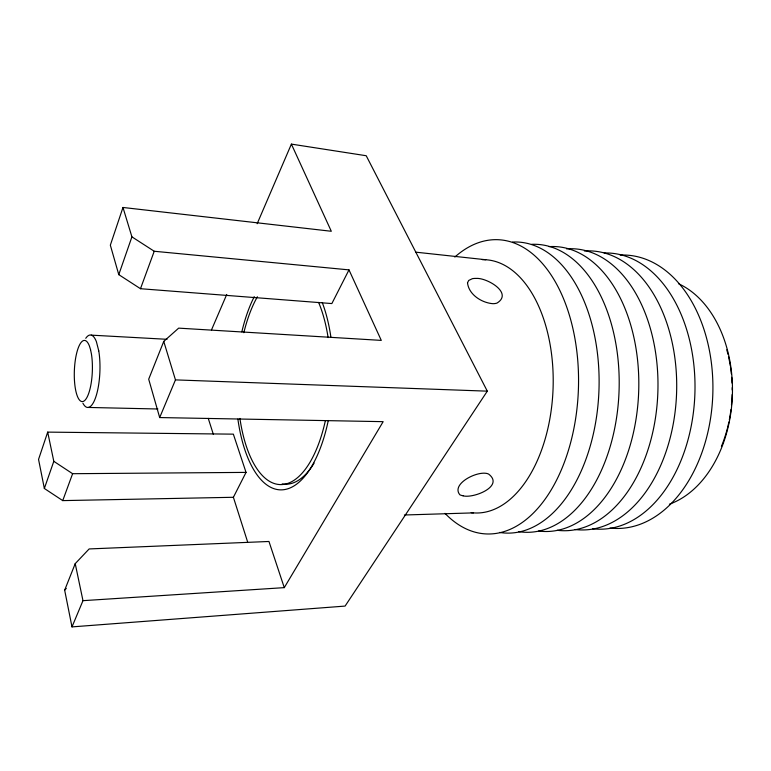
<?xml version="1.0" encoding="UTF-8"?>
<svg xmlns="http://www.w3.org/2000/svg" width="771" height="771" viewBox="0 0 771 771"><rect width="100%" height="100%" fill="white"/><g stroke="black" fill="none" stroke-linecap="round" stroke-linejoin="round"><path stroke-width="1.16" d="M47.696 432.117L38.55 459.4L44.352 488.477L62.74 500.61L233.391 497.285L246.045 472.392L233.353 434.15L47.696 432.117L53.806 461.318L44.352 488.477M122.974 207.466L110.34 245.168L118.773 274.64L140.486 288.711L331.858 303.572L348.984 269.879L154.229 251.259L131.918 236.851L122.974 207.466L331.308 231.271L291.39 144.11L366.215 155.732L487.301 391.157L345.09 606.083L71.992 626.89L64.658 590.162L75.221 563.64L89.147 548.942L268.963 541.473L284.277 587.637L82.979 600.667L71.992 626.89M118.773 274.64L131.918 236.851M62.74 500.61L72.609 473.702L246.045 472.392M140.486 288.711L154.229 251.259M348.984 269.879L381.288 340.397L178.67 328.138L163.751 341.408L148.697 379.197L159.684 417.564L383.158 421.66L284.277 587.637M159.684 417.564L175.46 379.891L163.751 341.408M211.514 329.872L226.732 294.483M257.157 223.725L291.39 144.11M314.096 463.111C307.562 474.126 296.16 486.405 282.147 483.909M64.658 590.162L66.277 588.418M404.38 514.999L473.51 512.879M88.183 407.445L157.901 408.996M175.46 379.891L487.301 391.157M91.335 335.144L167.018 339.307M415.685 252.156L485.759 259.74M463.043 495.811C473.365 498.692 504.639 486.26 488.621 474.078C479.311 469.452 450.447 483.552 459.853 494.77A20.297 8.809 -21.3 0 0 463.092 495.763M53.806 461.318L72.609 473.702M208.257 418.374L213.316 434.246M233.391 497.285L247.616 541.936M98.755 350.853L96.404 341.698A36.256 10.794 -87.8 0 0 85.745 338.315M75.221 563.64L82.979 600.667M678.451 283.67A114.744 80.502 -87.8 0 1 732.334 396.487A114.744 80.502 -87.8 0 1 669.392 504.195M726.774 349.783A110.214 77.553 -87.8 0 1 727.959 354.303M728.499 356.597A110.214 77.553 -87.8 0 1 730.31 365.946M730.494 367.131A110.214 77.553 -87.8 0 1 731.351 373.896M731.679 377.327A110.214 77.553 -87.8 0 1 732.045 383.071M732.18 387.678A110.214 77.553 -87.8 0 1 732.199 389.981M732.132 394.607A110.214 77.553 -87.8 0 1 731.477 405.006M730.966 409.584A110.214 77.553 -87.8 0 1 729.337 419.781M728.874 422.016A110.214 77.553 -87.8 0 1 727.602 427.539M727.323 428.628A110.214 77.553 -87.8 0 1 721.425 446.419M620.163 255.076A136.785 92.713 -87.8 0 1 712.78 395.07A136.785 92.713 -87.8 0 1 609.967 528.048M604.175 252.984A138.182 91.951 -87.8 0 1 694.835 395.244A138.182 91.951 -87.8 0 1 592.706 528.771M322.259 302.56A111.159 48.631 -87.8 0 1 330.942 337.447M328.282 420.484A111.159 48.631 -87.8 0 1 280.683 489.864A111.159 48.631 -87.8 0 1 237.882 419.067M241.843 331.838A111.159 48.631 -87.8 0 1 254.276 296.652M584.399 250.999A139.618 91.132 -87.8 0 1 676.591 392.796A139.618 91.132 -87.8 0 1 575.108 529.513M566.55 248.869A141.074 90.265 -87.8 0 1 657.865 392.063A141.074 90.265 -87.8 0 1 557.144 530.275M549.019 246.633A142.558 89.34 -87.8 0 1 638.667 391.996A142.558 89.34 -87.8 0 1 538.621 531.017M482.28 259.673A126.733 73.187 -87.8 0 1 553 390.29A126.733 73.187 -87.8 0 1 471.197 512.648M454.832 257.061A147.222 86.198 -87.8 0 1 578.375 390.059A147.222 86.198 -87.8 0 1 445.002 513.351M531.595 244.34A144.081 88.357 -87.8 0 1 618.968 393.162A144.081 88.357 -87.8 0 1 518.71 531.633M512.57 242.055A145.642 87.316 -87.8 0 1 598.874 392.4A145.642 87.316 -87.8 0 1 499.589 532.433M318.596 302.396A105.897 46.318 -87.8 0 1 328.099 337.582M325.285 421.053A105.897 46.318 -87.8 0 1 280.191 484.583A105.897 46.318 -87.8 0 1 239.916 418.431M243.838 332.706A105.897 46.318 -87.8 0 1 257.389 296.768M98.755 350.863A36.256 10.794 -87.8 0 1 96.298 395.427A36.256 10.794 -87.8 0 1 82.911 403.233M467.515 282.793C468.71 294.618 481.769 302.868 492.929 303.687A21.096 12.76 37.7 0 0 496.948 303.109C513.544 293.019 486.732 277.57 476.199 278.418A21.203 9.435 25.8 0 0 472.324 278.697L468.701 280.451L467.515 282.793M90.544 349.649L89.455 346.121A30.618 8.992 -87.8 0 0 74.787 364.461A30.618 8.992 -87.8 0 0 83.981 401.055A30.618 8.992 -87.8 0 0 91.402 353.85L90.544 349.649"/></g></svg>
